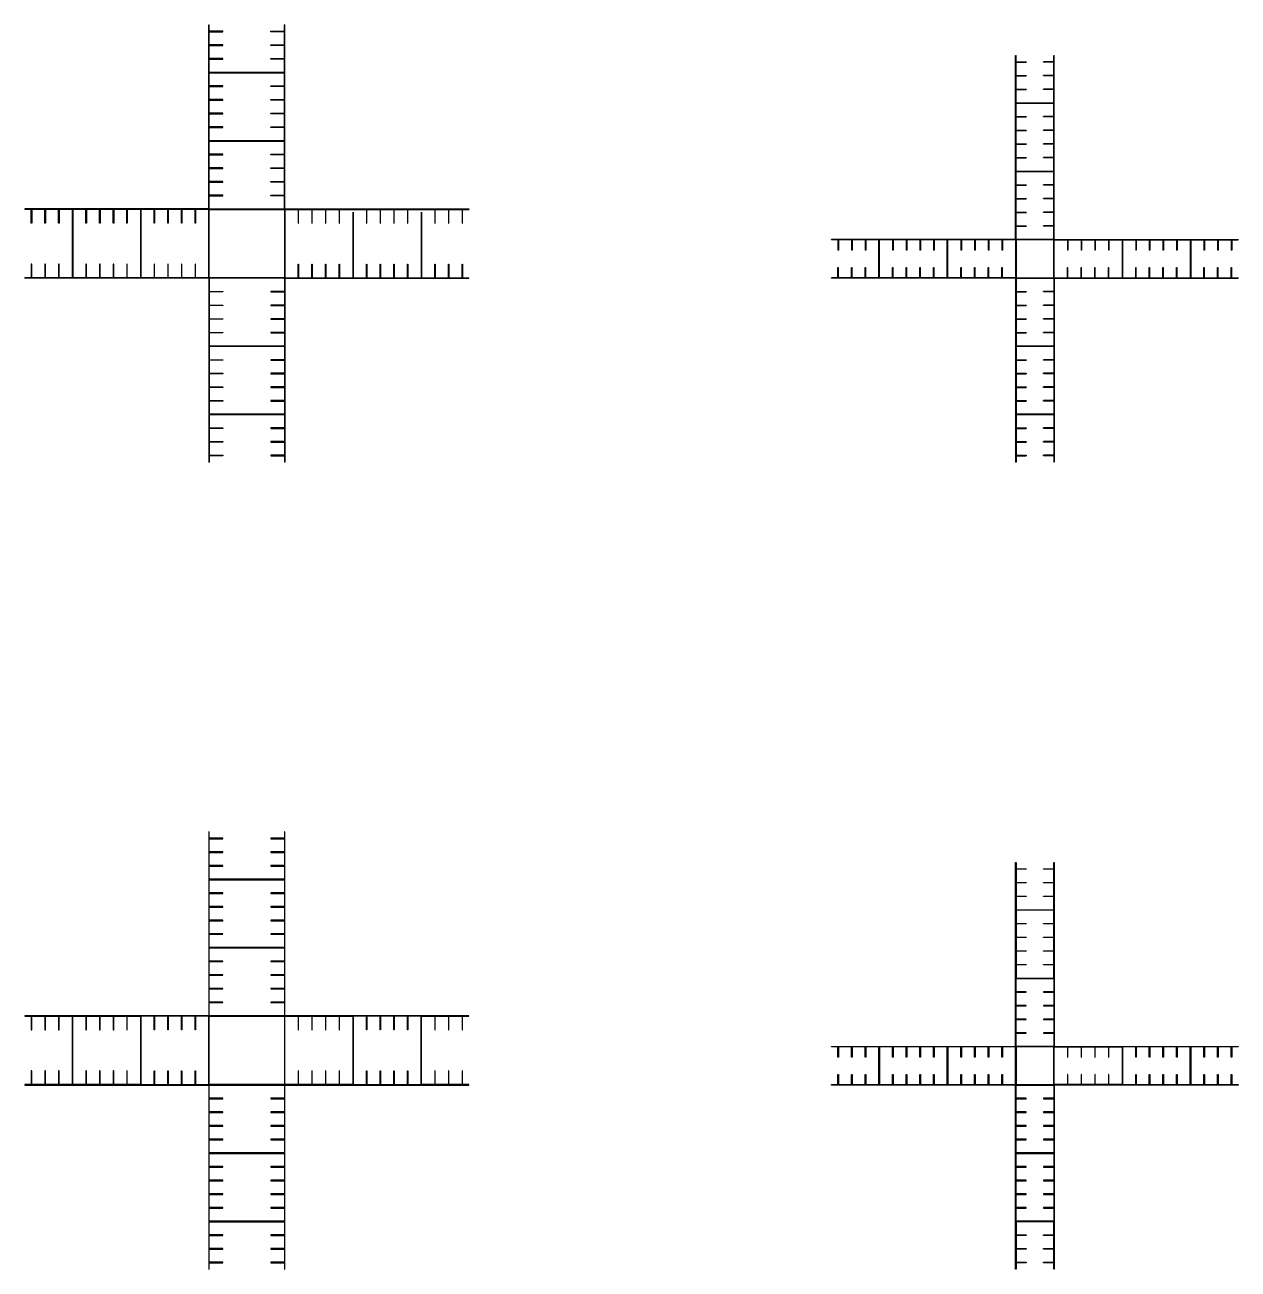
# Model space of a CAD drawing. Header units: millimetres. Extents: x 1558 to 27324, y 1800 to 8357.
# Drawn here: x 21157 to 23413, y 3030 to 5343 of the extents above; entities that cross this region are included whole.
import ezdxf

# ---------------------------------------------------------------- set-up
doc = ezdxf.new("R2010")
doc.units = ezdxf.units.MM

msp = doc.modelspace()

# ---------------------------------------------------------------- linework, layer by layer
for p, q in [((21499.2, 5000.8), (21499.2, 5342.9)), ((21499.2, 5342.9), (21500, 5342.9)), ((21500, 5331), (21500, 5342.9)), ((21639.7, 5331), (21639.7, 5342.9)), ((21640.5, 5342.9), (21639.7, 5342.9)), ((21640.5, 5000.8), (21640.5, 5342.9)), ((21500, 5305.6), (21500, 5330.2)), ((21639.7, 5305.6), (21639.7, 5330.2)), ((21500, 5280.2), (21500, 5304.8)), ((21639.7, 5280.2), (21639.7, 5304.8)), ((21500, 5254.8), (21500, 5279.4)), ((21639.7, 5254.8), (21639.7, 5279.4)), ((22999.2, 4943.9), (22999.2, 5286)), ((22999.2, 5286), (23000, 5286)), ((23000, 5274.1), (23000, 5286)), ((23000, 5274.1), (23019, 5274.1)), ((23000, 5248.7), (23000, 5273.3)), ((23000, 5273.3), (23019, 5273.3)), ((23019, 5274.1), (23019, 5273.3)), ((23070.1, 5274.1), (23051.1, 5274.1)), ((23051.1, 5273.3), (23051.1, 5274.1)), ((23070.1, 5273.3), (23051.1, 5273.3)), ((23070.1, 5274.1), (23070.1, 5286)), ((23070.1, 5286), (23070.9, 5286)), ((23070.1, 5248.7), (23070.1, 5273.3)), ((23070.9, 4943.9), (23070.9, 5286)), ((21500, 5254.8), (21639.7, 5254.8)), ((21500, 5229.4), (21500, 5254)), ((21500, 5254), (21639.7, 5254)), ((21639.7, 5229.4), (21639.7, 5254)), ((21500, 5204), (21500, 5228.6)), ((21639.7, 5204), (21639.7, 5228.6)), ((23000, 5248.7), (23019, 5248.7)), ((23000, 5223.3), (23000, 5247.9)), ((23000, 5247.9), (23019, 5247.9)), ((23019, 5248.7), (23019, 5247.9)), ((23070.1, 5248.7), (23051.1, 5248.7)), ((23051.1, 5247.9), (23051.1, 5248.7)), ((23070.1, 5247.9), (23051.1, 5247.9)), ((23070.1, 5223.3), (23070.1, 5247.9)), ((23000, 5223.3), (23019, 5223.3)), ((23000, 5197.9), (23000, 5222.5)), ((23000, 5222.5), (23019, 5222.5)), ((23019, 5223.3), (23019, 5222.5)), ((23070.1, 5223.3), (23051.1, 5223.3)), ((23051.1, 5222.5), (23051.1, 5223.3)), ((23070.1, 5222.5), (23051.1, 5222.5)), ((23070.1, 5197.9), (23070.1, 5222.5)), ((21500, 5178.6), (21500, 5203.2)), ((21639.7, 5178.6), (21639.7, 5203.2)), ((23000, 5197.9), (23070.1, 5197.9)), ((23000, 5172.5), (23000, 5197.1)), ((23000, 5197.1), (23070.1, 5197.1)), ((23070.1, 5172.5), (23070.1, 5197.1)), ((21500, 5153.2), (21500, 5177.8)), ((21639.7, 5153.2), (21639.7, 5177.8)), ((23000, 5172.5), (23019, 5172.5)), ((23000, 5147.1), (23000, 5171.7)), ((23000, 5171.7), (23019, 5171.7)), ((23019, 5172.5), (23019, 5171.7)), ((23070.1, 5172.5), (23051.1, 5172.5)), ((23051.1, 5171.7), (23051.1, 5172.5)), ((23070.1, 5171.7), (23051.1, 5171.7)), ((23070.1, 5147.1), (23070.1, 5171.7)), ((21500, 5127.8), (21500, 5152.4)), ((21639.7, 5127.8), (21639.7, 5152.4)), ((23000, 5147.1), (23019, 5147.1)), ((23000, 5121.7), (23000, 5146.3)), ((23000, 5146.3), (23019, 5146.3)), ((23019, 5147.1), (23019, 5146.3)), ((23070.1, 5147.1), (23051.1, 5147.1)), ((23051.1, 5146.3), (23051.1, 5147.1)), ((23070.1, 5146.3), (23051.1, 5146.3)), ((23070.1, 5121.7), (23070.1, 5146.3)), ((21500, 5127.8), (21639.7, 5127.8)), ((21500, 5102.4), (21500, 5127)), ((21500, 5127), (21639.7, 5127)), ((21639.7, 5102.4), (21639.7, 5127)), ((23000, 5121.7), (23019, 5121.7)), ((23000, 5096.3), (23000, 5120.9)), ((23000, 5120.9), (23019, 5120.9)), ((23019, 5121.7), (23019, 5120.9)), ((23070.1, 5121.7), (23051.1, 5121.7)), ((23051.1, 5120.9), (23051.1, 5121.7)), ((23070.1, 5120.9), (23051.1, 5120.9)), ((23070.1, 5096.3), (23070.1, 5120.9)), ((21500, 5077), (21500, 5101.6)), ((21639.7, 5077), (21639.7, 5101.6)), ((23000, 5096.3), (23019, 5096.3)), ((23000, 5070.9), (23000, 5095.5)), ((23000, 5095.5), (23019, 5095.5)), ((23019, 5096.3), (23019, 5095.5)), ((23070.1, 5096.3), (23051.1, 5096.3)), ((23051.1, 5095.5), (23051.1, 5096.3)), ((23070.1, 5095.5), (23051.1, 5095.5)), ((23070.1, 5070.9), (23070.1, 5095.5)), ((21500, 5051.6), (21500, 5076.2)), ((21639.7, 5051.6), (21639.7, 5076.2)), ((23000, 5070.9), (23070.1, 5070.9)), ((23000, 5045.5), (23000, 5070.1)), ((23000, 5070.1), (23070.1, 5070.1)), ((23070.1, 5045.5), (23070.1, 5070.1)), ((21500, 5026.2), (21500, 5050.8)), ((21639.7, 5026.2), (21639.7, 5050.8)), ((23000, 5045.5), (23019, 5045.5)), ((23000, 5020.1), (23000, 5044.7)), ((23000, 5044.7), (23019, 5044.7)), ((23019, 5045.5), (23019, 5044.7)), ((23070.1, 5045.5), (23051.1, 5045.5)), ((23051.1, 5044.7), (23051.1, 5045.5)), ((23070.1, 5044.7), (23051.1, 5044.7)), ((23070.1, 5020.1), (23070.1, 5044.7)), ((21500, 5000.8), (21500, 5025.4)), ((21639.7, 5000.8), (21639.7, 5025.4)), ((23000, 5020.1), (23019, 5020.1)), ((23000, 4994.7), (23000, 5019.3)), ((23000, 5019.3), (23019, 5019.3)), ((23019, 5020.1), (23019, 5019.3)), ((23070.1, 5020.1), (23051.1, 5020.1)), ((23051.1, 5019.3), (23051.1, 5020.1)), ((23070.1, 5019.3), (23051.1, 5019.3)), ((23070.1, 4994.7), (23070.1, 5019.3)), ((21499.2, 5000.8), (21157.1, 5000.8)), ((21157.1, 5000.8), (21157.1, 5000)), ((21169, 5000), (21157.1, 5000)), ((21194.4, 5000), (21169.8, 5000)), ((21219.8, 5000), (21195.2, 5000)), ((21245.2, 5000), (21220.6, 5000)), ((21245.2, 5000), (21245.2, 4873)), ((21246, 5000), (21246, 4873)), ((21270.6, 5000), (21246, 5000)), ((21296, 5000), (21271.4, 5000)), ((21321.4, 5000), (21296.8, 5000)), ((21346.8, 5000), (21322.2, 5000)), ((21372.2, 5000), (21347.6, 5000)), ((21372.2, 5000), (21372.2, 4873)), ((21373, 5000), (21373, 4873)), ((21397.6, 5000), (21373, 5000)), ((21423, 5000), (21398.4, 5000)), ((21448.4, 5000), (21423.8, 5000)), ((21473.8, 5000), (21449.2, 5000)), ((21499.2, 5000), (21474.6, 5000)), ((21640.5, 5000.8), (21982.6, 5000.8)), ((21640.5, 5000), (21665.1, 5000)), ((21665.9, 5000), (21690.5, 5000)), ((21691.3, 5000), (21715.9, 5000)), ((21716.7, 5000), (21741.3, 5000)), ((21742.1, 5000), (21766.7, 5000)), ((21767.5, 5000), (21792.1, 5000)), ((21792.9, 5000), (21817.5, 5000)), ((21818.3, 5000), (21842.9, 5000)), ((21843.7, 5000), (21868.3, 5000)), ((21869.1, 5000), (21893.7, 5000)), ((21894.5, 5000), (21919.1, 5000)), ((21919.9, 5000), (21944.5, 5000)), ((21945.3, 5000), (21969.9, 5000)), ((21970.7, 5000), (21982.6, 5000)), ((21982.6, 5000.8), (21982.6, 5000)), ((21766.7, 4994.9), (21766.7, 4873)), ((21767.5, 4994.9), (21767.5, 4873)), ((21893.7, 4994.9), (21893.7, 4873)), ((21894.5, 4994.9), (21894.5, 4873)), ((23000, 4994.7), (23019, 4994.7)), ((23000, 4969.3), (23000, 4993.9)), ((23000, 4993.9), (23019, 4993.9)), ((23019, 4994.7), (23019, 4993.9)), ((23070.1, 4994.7), (23051.1, 4994.7)), ((23051.1, 4993.9), (23051.1, 4994.7)), ((23070.1, 4993.9), (23051.1, 4993.9)), ((23070.1, 4969.3), (23070.1, 4993.9)), ((23000, 4969.3), (23019, 4969.3)), ((23000, 4943.9), (23000, 4968.5)), ((23000, 4968.5), (23019, 4968.5)), ((23019, 4969.3), (23019, 4968.5)), ((23070.1, 4969.3), (23051.1, 4969.3)), ((23051.1, 4968.5), (23051.1, 4969.3)), ((23070.1, 4968.5), (23051.1, 4968.5)), ((23070.1, 4943.9), (23070.1, 4968.5)), ((22999.2, 4943.9), (22657.1, 4943.9)), ((22657.1, 4943.1), (22657.1, 4943.9)), ((22669, 4943.1), (22657.1, 4943.1)), ((22669, 4943.1), (22669, 4924.1)), ((22694.4, 4943.1), (22669.8, 4943.1)), ((22669.8, 4943.1), (22669.8, 4924.1)), ((22694.4, 4943.1), (22694.4, 4924.1)), ((22719.8, 4943.1), (22695.2, 4943.1)), ((22695.2, 4943.1), (22695.2, 4924.1)), ((22719.8, 4943.1), (22719.8, 4924.1)), ((22745.2, 4943.1), (22720.6, 4943.1)), ((22720.6, 4943.1), (22720.6, 4924.1)), ((22745.2, 4873), (22745.2, 4943.1)), ((22746, 4873), (22746, 4943.1)), ((22770.6, 4943.1), (22746, 4943.1)), ((22770.6, 4943.1), (22770.6, 4924.1)), ((22796, 4943.1), (22771.4, 4943.1)), ((22771.4, 4943.1), (22771.4, 4924.1)), ((22796, 4943.1), (22796, 4924.1)), ((22821.4, 4943.1), (22796.8, 4943.1)), ((22796.8, 4943.1), (22796.8, 4924.1)), ((22821.4, 4943.1), (22821.4, 4924.1)), ((22846.8, 4943.1), (22822.2, 4943.1)), ((22822.2, 4943.1), (22822.2, 4924.1)), ((22846.8, 4943.1), (22846.8, 4924.1)), ((22872.2, 4943.1), (22847.6, 4943.1)), ((22847.6, 4943.1), (22847.6, 4924.1)), ((22872.2, 4873), (22872.2, 4943.1)), ((22873, 4873), (22873, 4943.1)), ((22897.6, 4943.1), (22873, 4943.1)), ((22897.6, 4943.1), (22897.6, 4924.1)), ((22923, 4943.1), (22898.4, 4943.1)), ((22898.4, 4943.1), (22898.4, 4924.1)), ((22923, 4943.1), (22923, 4924.1)), ((22948.4, 4943.1), (22923.8, 4943.1)), ((22923.8, 4943.1), (22923.8, 4924.1)), ((22948.4, 4943.1), (22948.4, 4924.1)), ((22973.8, 4943.1), (22949.2, 4943.1)), ((22949.2, 4943.1), (22949.2, 4924.1)), ((22973.8, 4943.1), (22973.8, 4924.1)), ((22999.2, 4943.1), (22974.6, 4943.1)), ((22974.6, 4943.1), (22974.6, 4924.1)), ((23070.9, 4943.9), (23413, 4943.9)), ((23070.9, 4943.1), (23095.5, 4943.1)), ((23095.5, 4943.1), (23095.5, 4924.1)), ((23096.3, 4943.1), (23120.9, 4943.1)), ((23096.3, 4943.1), (23096.3, 4924.1)), ((23120.9, 4943.1), (23120.9, 4924.1)), ((23121.7, 4943.1), (23146.3, 4943.1)), ((23121.7, 4943.1), (23121.7, 4924.1)), ((23146.3, 4943.1), (23146.3, 4924.1)), ((23147.1, 4943.1), (23171.7, 4943.1)), ((23147.1, 4943.1), (23147.1, 4924.1)), ((23171.7, 4943.1), (23171.7, 4924.1)), ((23172.5, 4943.1), (23197.1, 4943.1)), ((23172.5, 4943.1), (23172.5, 4924.1)), ((23197.1, 4943.1), (23197.1, 4873)), ((23197.9, 4943.1), (23222.5, 4943.1)), ((23197.9, 4943.1), (23197.9, 4873)), ((23222.5, 4943.1), (23222.5, 4924.1)), ((23223.3, 4943.1), (23247.9, 4943.1)), ((23223.3, 4943.1), (23223.3, 4924.1)), ((23247.9, 4943.1), (23247.9, 4924.1)), ((23248.7, 4943.1), (23273.3, 4943.1)), ((23248.7, 4943.1), (23248.7, 4924.1)), ((23273.3, 4943.1), (23273.3, 4924.1)), ((23274.1, 4943.1), (23298.7, 4943.1)), ((23274.1, 4943.1), (23274.1, 4924.1)), ((23298.7, 4943.1), (23298.7, 4924.1)), ((23299.5, 4943.1), (23324.1, 4943.1)), ((23299.5, 4943.1), (23299.5, 4924.1)), ((23324.1, 4943.1), (23324.1, 4873)), ((23324.9, 4943.1), (23349.5, 4943.1)), ((23324.9, 4943.1), (23324.9, 4873)), ((23349.5, 4943.1), (23349.5, 4924.1)), ((23350.3, 4943.1), (23374.9, 4943.1)), ((23350.3, 4943.1), (23350.3, 4924.1)), ((23374.9, 4943.1), (23374.9, 4924.1)), ((23375.7, 4943.1), (23400.3, 4943.1)), ((23375.7, 4943.1), (23375.7, 4924.1)), ((23400.3, 4943.1), (23400.3, 4924.1)), ((23401.1, 4943.1), (23413, 4943.1)), ((23401.1, 4943.1), (23401.1, 4924.1)), ((23413, 4943.9), (23413, 4943.1)), ((22669.8, 4924.1), (22669, 4924.1)), ((22695.2, 4924.1), (22694.4, 4924.1)), ((22720.6, 4924.1), (22719.8, 4924.1)), ((22771.4, 4924.1), (22770.6, 4924.1)), ((22796.8, 4924.1), (22796, 4924.1)), ((22822.2, 4924.1), (22821.4, 4924.1)), ((22847.6, 4924.1), (22846.8, 4924.1)), ((22898.4, 4924.1), (22897.6, 4924.1)), ((22923.8, 4924.1), (22923, 4924.1)), ((22949.2, 4924.1), (22948.4, 4924.1)), ((22974.6, 4924.1), (22973.8, 4924.1)), ((23096.3, 4924.1), (23095.5, 4924.1)), ((23121.7, 4924.1), (23120.9, 4924.1)), ((23147.1, 4924.1), (23146.3, 4924.1)), ((23172.5, 4924.1), (23171.7, 4924.1)), ((23223.3, 4924.1), (23222.5, 4924.1)), ((23248.7, 4924.1), (23247.9, 4924.1)), ((23274.1, 4924.1), (23273.3, 4924.1)), ((23299.5, 4924.1), (23298.7, 4924.1)), ((23350.3, 4924.1), (23349.5, 4924.1)), ((23375.7, 4924.1), (23374.9, 4924.1)), ((23401.1, 4924.1), (23400.3, 4924.1)), ((22669, 4873), (22669, 4892)), ((22669, 4892), (22669.8, 4892)), ((22669.8, 4873), (22669.8, 4892)), ((22694.4, 4873), (22694.4, 4892)), ((22694.4, 4892), (22695.2, 4892)), ((22695.2, 4873), (22695.2, 4892)), ((22719.8, 4873), (22719.8, 4892)), ((22719.8, 4892), (22720.6, 4892)), ((22720.6, 4873), (22720.6, 4892)), ((22770.6, 4873), (22770.6, 4892)), ((22770.6, 4892), (22771.4, 4892)), ((22771.4, 4873), (22771.4, 4892)), ((22796, 4873), (22796, 4892)), ((22796, 4892), (22796.8, 4892)), ((22796.8, 4873), (22796.8, 4892)), ((22821.4, 4873), (22821.4, 4892)), ((22821.4, 4892), (22822.2, 4892)), ((22822.2, 4873), (22822.2, 4892)), ((22846.8, 4873), (22846.8, 4892)), ((22846.8, 4892), (22847.6, 4892)), ((22847.6, 4873), (22847.6, 4892)), ((22897.6, 4873), (22897.6, 4892)), ((22897.6, 4892), (22898.4, 4892)), ((22898.4, 4873), (22898.4, 4892)), ((22923, 4873), (22923, 4892)), ((22923, 4892), (22923.8, 4892)), ((22923.8, 4873), (22923.8, 4892)), ((22948.4, 4873), (22948.4, 4892)), ((22948.4, 4892), (22949.2, 4892)), ((22949.2, 4873), (22949.2, 4892)), ((22973.8, 4873), (22973.8, 4892)), ((22973.8, 4892), (22974.6, 4892)), ((22974.6, 4873), (22974.6, 4892)), ((23095.5, 4873), (23095.5, 4892)), ((23095.5, 4892), (23096.3, 4892)), ((23096.3, 4873), (23096.3, 4892)), ((23120.9, 4873), (23120.9, 4892)), ((23120.9, 4892), (23121.7, 4892)), ((23121.7, 4873), (23121.7, 4892)), ((23146.3, 4873), (23146.3, 4892)), ((23146.3, 4892), (23147.1, 4892)), ((23147.1, 4873), (23147.1, 4892)), ((23171.7, 4873), (23171.7, 4892)), ((23171.7, 4892), (23172.5, 4892)), ((23172.5, 4873), (23172.5, 4892)), ((23222.5, 4873), (23222.5, 4892)), ((23222.5, 4892), (23223.3, 4892)), ((23223.3, 4873), (23223.3, 4892)), ((23247.9, 4873), (23247.9, 4892)), ((23247.9, 4892), (23248.7, 4892)), ((23248.7, 4873), (23248.7, 4892)), ((23273.3, 4873), (23273.3, 4892)), ((23273.3, 4892), (23274.1, 4892)), ((23274.1, 4873), (23274.1, 4892)), ((23298.7, 4873), (23298.7, 4892)), ((23298.7, 4892), (23299.5, 4892)), ((23299.5, 4873), (23299.5, 4892)), ((23349.5, 4873), (23349.5, 4892)), ((23349.5, 4892), (23350.3, 4892)), ((23350.3, 4873), (23350.3, 4892)), ((23374.9, 4873), (23374.9, 4892)), ((23374.9, 4892), (23375.7, 4892)), ((23375.7, 4873), (23375.7, 4892)), ((23400.3, 4873), (23400.3, 4892)), ((23400.3, 4892), (23401.1, 4892)), ((23401.1, 4873), (23401.1, 4892)), ((21169, 4873), (21157.1, 4873)), ((21157.1, 4872.2), (21157.1, 4873)), ((21499.2, 4872.2), (21157.1, 4872.2)), ((21194.4, 4873), (21169.8, 4873)), ((21219.8, 4873), (21195.2, 4873)), ((21245.2, 4873), (21220.6, 4873)), ((21270.6, 4873), (21246, 4873)), ((21296, 4873), (21271.4, 4873)), ((21321.4, 4873), (21296.8, 4873)), ((21346.8, 4873), (21322.2, 4873)), ((21372.2, 4873), (21347.6, 4873)), ((21397.6, 4873), (21373, 4873)), ((21423, 4873), (21398.4, 4873)), ((21448.4, 4873), (21423.8, 4873)), ((21473.8, 4873), (21449.2, 4873)), ((21499.2, 4873), (21474.6, 4873)), ((21499.2, 4872.2), (21499.2, 4530.1)), ((21500, 4872.2), (21500, 4847.6)), ((21639.7, 4872.2), (21639.7, 4847.6)), ((21640.5, 4873), (21665.1, 4873)), ((21640.5, 4872.2), (21640.5, 4530.1)), ((21640.5, 4872.2), (21982.6, 4872.2)), ((21665.9, 4873), (21690.5, 4873)), ((21691.3, 4873), (21715.9, 4873)), ((21716.7, 4873), (21741.3, 4873)), ((21742.1, 4873), (21766.7, 4873)), ((21767.5, 4873), (21792.1, 4873)), ((21792.9, 4873), (21817.5, 4873)), ((21818.3, 4873), (21842.9, 4873)), ((21843.7, 4873), (21868.3, 4873)), ((21869.1, 4873), (21893.7, 4873)), ((21894.5, 4873), (21919.1, 4873)), ((21919.9, 4873), (21944.5, 4873)), ((21945.3, 4873), (21969.9, 4873)), ((21970.7, 4873), (21982.6, 4873)), ((21982.6, 4872.2), (21982.6, 4873)), ((22669, 4873), (22657.1, 4873)), ((22657.1, 4872.2), (22657.1, 4873)), ((22999.2, 4872.2), (22657.1, 4872.2)), ((22694.4, 4873), (22669.8, 4873)), ((22719.8, 4873), (22695.2, 4873)), ((22745.2, 4873), (22720.6, 4873)), ((22770.6, 4873), (22746, 4873)), ((22796, 4873), (22771.4, 4873)), ((22821.4, 4873), (22796.8, 4873)), ((22846.8, 4873), (22822.2, 4873)), ((22872.2, 4873), (22847.6, 4873)), ((22897.6, 4873), (22873, 4873)), ((22923, 4873), (22898.4, 4873)), ((22948.4, 4873), (22923.8, 4873)), ((22973.8, 4873), (22949.2, 4873)), ((22999.2, 4873), (22974.6, 4873)), ((22999.2, 4872.2), (22999.2, 4530.1)), ((23000, 4872.2), (23000, 4847.6)), ((23070.1, 4872.2), (23070.1, 4847.6)), ((23070.9, 4873), (23095.5, 4873)), ((23070.9, 4872.2), (23413, 4872.2)), ((23070.9, 4872.2), (23070.9, 4530.1)), ((23096.3, 4873), (23120.9, 4873)), ((23121.7, 4873), (23146.3, 4873)), ((23147.1, 4873), (23171.7, 4873)), ((23172.5, 4873), (23197.1, 4873)), ((23197.9, 4873), (23222.5, 4873)), ((23223.3, 4873), (23247.9, 4873)), ((23248.7, 4873), (23273.3, 4873)), ((23274.1, 4873), (23298.7, 4873)), ((23299.5, 4873), (23324.1, 4873)), ((23324.9, 4873), (23349.5, 4873)), ((23350.3, 4873), (23374.9, 4873)), ((23375.7, 4873), (23400.3, 4873)), ((23401.1, 4873), (23413, 4873)), ((23413, 4873), (23413, 4872.2)), ((21500, 4846.8), (21500, 4822.2)), ((21639.7, 4846.8), (21639.7, 4822.2)), ((23000, 4847.6), (23019, 4847.6)), ((23000, 4846.8), (23000, 4822.2)), ((23000, 4846.8), (23019, 4846.8)), ((23019, 4847.6), (23019, 4846.8)), ((23070.1, 4847.6), (23051.1, 4847.6)), ((23051.1, 4846.8), (23051.1, 4847.6)), ((23070.1, 4846.8), (23051.1, 4846.8)), ((23070.1, 4846.8), (23070.1, 4822.2)), ((21500, 4821.4), (21500, 4796.8)), ((21639.7, 4821.4), (21639.7, 4796.8)), ((23000, 4822.2), (23019, 4822.2)), ((23000, 4821.4), (23000, 4796.8)), ((23000, 4821.4), (23019, 4821.4)), ((23019, 4822.2), (23019, 4821.4)), ((23070.1, 4822.2), (23051.1, 4822.2)), ((23051.1, 4821.4), (23051.1, 4822.2)), ((23070.1, 4821.4), (23051.1, 4821.4)), ((23070.1, 4821.4), (23070.1, 4796.8)), ((21500, 4796), (21500, 4771.4)), ((21639.7, 4796), (21639.7, 4771.4)), ((23000, 4796.8), (23019, 4796.8)), ((23000, 4796), (23000, 4771.4)), ((23000, 4796), (23019, 4796)), ((23019, 4796.8), (23019, 4796)), ((23070.1, 4796.8), (23051.1, 4796.8)), ((23051.1, 4796), (23051.1, 4796.8)), ((23070.1, 4796), (23051.1, 4796)), ((23070.1, 4796), (23070.1, 4771.4)), ((21500, 4770.6), (21500, 4746)), ((21639.7, 4770.6), (21639.7, 4746)), ((23000, 4771.4), (23019, 4771.4)), ((23000, 4770.6), (23000, 4746)), ((23000, 4770.6), (23019, 4770.6)), ((23019, 4771.4), (23019, 4770.6)), ((23070.1, 4771.4), (23051.1, 4771.4)), ((23051.1, 4770.6), (23051.1, 4771.4)), ((23070.1, 4770.6), (23051.1, 4770.6)), ((23070.1, 4770.6), (23070.1, 4746)), ((21639.7, 4746), (21500, 4746)), ((21500, 4745.2), (21500, 4720.6)), ((21639.7, 4745.2), (21500, 4745.2)), ((21639.7, 4745.2), (21639.7, 4720.6)), ((23070.1, 4746), (23000, 4746)), ((23070.1, 4745.2), (23000, 4745.2)), ((23000, 4745.2), (23000, 4720.6)), ((23070.1, 4745.2), (23070.1, 4720.6)), ((21500, 4719.8), (21500, 4695.2)), ((21639.7, 4719.8), (21639.7, 4695.2)), ((23000, 4720.6), (23019, 4720.6)), ((23000, 4719.8), (23000, 4695.2)), ((23000, 4719.8), (23019, 4719.8)), ((23019, 4720.6), (23019, 4719.8)), ((23070.1, 4720.6), (23051.1, 4720.6)), ((23051.1, 4719.8), (23051.1, 4720.6)), ((23070.1, 4719.8), (23051.1, 4719.8)), ((23070.1, 4719.8), (23070.1, 4695.2)), ((23000, 4695.2), (23019, 4695.2)), ((23019, 4695.2), (23019, 4694.4)), ((23070.1, 4695.2), (23051.1, 4695.2)), ((23051.1, 4694.4), (23051.1, 4695.2)), ((21500, 4694.4), (21500, 4669.8)), ((21639.7, 4694.4), (21639.7, 4669.8)), ((23000, 4694.4), (23000, 4669.8)), ((23000, 4694.4), (23019, 4694.4)), ((23070.1, 4694.4), (23051.1, 4694.4)), ((23070.1, 4694.4), (23070.1, 4669.8)), ((21500, 4669), (21500, 4644.4)), ((21639.7, 4669), (21639.7, 4644.4)), ((23000, 4669.8), (23019, 4669.8)), ((23000, 4669), (23000, 4644.4)), ((23000, 4669), (23019, 4669)), ((23019, 4669.8), (23019, 4669)), ((23070.1, 4669.8), (23051.1, 4669.8)), ((23051.1, 4669), (23051.1, 4669.8)), ((23070.1, 4669), (23051.1, 4669)), ((23070.1, 4669), (23070.1, 4644.4)), ((21500, 4643.6), (21500, 4619)), ((21639.7, 4643.6), (21639.7, 4619)), ((23000, 4644.4), (23019, 4644.4)), ((23000, 4643.6), (23000, 4619)), ((23000, 4643.6), (23019, 4643.6)), ((23019, 4644.4), (23019, 4643.6)), ((23070.1, 4644.4), (23051.1, 4644.4)), ((23051.1, 4643.6), (23051.1, 4644.4)), ((23070.1, 4643.6), (23051.1, 4643.6)), ((23070.1, 4643.6), (23070.1, 4619)), ((21639.7, 4619), (21500, 4619)), ((21500, 4618.2), (21500, 4593.6)), ((21639.7, 4618.2), (21500, 4618.2)), ((21639.7, 4618.2), (21639.7, 4593.6)), ((23070.1, 4619), (23000, 4619)), ((23070.1, 4618.2), (23000, 4618.2)), ((23000, 4618.2), (23000, 4593.6)), ((23070.1, 4618.2), (23070.1, 4593.6)), ((21500, 4592.8), (21500, 4568.2)), ((21639.7, 4592.8), (21639.7, 4568.2)), ((23000, 4593.6), (23019, 4593.6)), ((23000, 4592.8), (23000, 4568.2)), ((23000, 4592.8), (23019, 4592.8)), ((23019, 4593.6), (23019, 4592.8)), ((23070.1, 4593.6), (23051.1, 4593.6)), ((23051.1, 4592.8), (23051.1, 4593.6)), ((23070.1, 4592.8), (23051.1, 4592.8)), ((23070.1, 4592.8), (23070.1, 4568.2)), ((21500, 4567.4), (21500, 4542.8)), ((21639.7, 4567.4), (21639.7, 4542.8)), ((23000, 4568.2), (23019, 4568.2)), ((23000, 4567.4), (23000, 4542.8)), ((23000, 4567.4), (23019, 4567.4)), ((23019, 4568.2), (23019, 4567.4)), ((23070.1, 4568.2), (23051.1, 4568.2)), ((23051.1, 4567.4), (23051.1, 4568.2)), ((23070.1, 4567.4), (23051.1, 4567.4)), ((23070.1, 4567.4), (23070.1, 4542.8)), ((21500, 4542), (21500, 4530.1)), ((21639.7, 4542), (21639.7, 4530.1)), ((23000, 4542.8), (23019, 4542.8)), ((23000, 4542), (23000, 4530.1)), ((23000, 4542), (23019, 4542)), ((23019, 4542.8), (23019, 4542)), ((23070.1, 4542.8), (23051.1, 4542.8)), ((23051.1, 4542), (23051.1, 4542.8)), ((23070.1, 4542), (23051.1, 4542)), ((23070.1, 4542), (23070.1, 4530.1)), ((21499.2, 4530.1), (21500, 4530.1)), ((21640.5, 4530.1), (21639.7, 4530.1)), ((23000, 4530.1), (22999.2, 4530.1)), ((23070.9, 4530.1), (23070.1, 4530.1))]:
    msp.add_line(p, q)
for points in [[(21500, 5330.2), (21525.4, 5330.2), (21525.4, 5331), (21500, 5331)], [(21639.7, 5330.2), (21614.3, 5330.2), (21614.3, 5331), (21639.7, 5331)], [(21500, 5304.8), (21525.4, 5304.8), (21525.4, 5305.6), (21500, 5305.6)], [(21639.7, 5304.8), (21614.3, 5304.8), (21614.3, 5305.6), (21639.7, 5305.6)], [(21500, 5279.4), (21525.4, 5279.4), (21525.4, 5280.2), (21500, 5280.2)], [(21639.7, 5279.4), (21614.3, 5279.4), (21614.3, 5280.2), (21639.7, 5280.2)], [(21500, 5228.6), (21525.4, 5228.6), (21525.4, 5229.4), (21500, 5229.4)], [(21639.7, 5228.6), (21614.3, 5228.6), (21614.3, 5229.4), (21639.7, 5229.4)], [(21500, 5203.2), (21525.4, 5203.2), (21525.4, 5204), (21500, 5204)], [(21639.7, 5203.2), (21614.3, 5203.2), (21614.3, 5204), (21639.7, 5204)], [(21500, 5177.8), (21525.4, 5177.8), (21525.4, 5178.6), (21500, 5178.6)], [(21639.7, 5177.8), (21614.3, 5177.8), (21614.3, 5178.6), (21639.7, 5178.6)], [(21500, 5152.4), (21525.4, 5152.4), (21525.4, 5153.2), (21500, 5153.2)], [(21639.7, 5152.4), (21614.3, 5152.4), (21614.3, 5153.2), (21639.7, 5153.2)], [(21500, 5101.6), (21525.4, 5101.6), (21525.4, 5102.4), (21500, 5102.4)], [(21639.7, 5101.6), (21614.3, 5101.6), (21614.3, 5102.4), (21639.7, 5102.4)], [(21500, 5076.2), (21525.4, 5076.2), (21525.4, 5077), (21500, 5077)], [(21639.7, 5076.2), (21614.3, 5076.2), (21614.3, 5077), (21639.7, 5077)], [(21500, 5050.8), (21525.4, 5050.8), (21525.4, 5051.6), (21500, 5051.6)], [(21639.7, 5050.8), (21614.3, 5050.8), (21614.3, 5051.6), (21639.7, 5051.6)], [(21500, 5025.4), (21525.4, 5025.4), (21525.4, 5026.2), (21500, 5026.2)], [(21639.7, 5025.4), (21614.3, 5025.4), (21614.3, 5026.2), (21639.7, 5026.2)], [(21169.8, 5000), (21169.8, 4974.6), (21169, 4974.6), (21169, 5000)], [(21195.2, 5000), (21195.2, 4974.6), (21194.4, 4974.6), (21194.4, 5000)], [(21220.6, 5000), (21220.6, 4974.6), (21219.8, 4974.6), (21219.8, 5000)], [(21271.4, 5000), (21271.4, 4974.6), (21270.6, 4974.6), (21270.6, 5000)], [(21296.8, 5000), (21296.8, 4974.6), (21296, 4974.6), (21296, 5000)], [(21322.2, 5000), (21322.2, 4974.6), (21321.4, 4974.6), (21321.4, 5000)], [(21347.6, 5000), (21347.6, 4974.6), (21346.8, 4974.6), (21346.8, 5000)], [(21398.4, 5000), (21398.4, 4974.6), (21397.6, 4974.6), (21397.6, 5000)], [(21423.8, 5000), (21423.8, 4974.6), (21423, 4974.6), (21423, 5000)], [(21449.2, 5000), (21449.2, 4974.6), (21448.4, 4974.6), (21448.4, 5000)], [(21474.6, 5000), (21474.6, 4974.6), (21473.8, 4974.6), (21473.8, 5000)], [(21499.2, 4873), (21499.2, 5000)], [(21500, 5000.8), (21639.7, 5000.8)], [(21639.7, 4873), (21500, 4873), (21500, 5000), (21639.7, 5000), (21639.7, 4873)], [(21640.5, 5000), (21640.5, 4873)], [(21665.1, 5000), (21665.1, 4974.6), (21665.9, 4974.6), (21665.9, 5000)], [(21690.5, 5000), (21690.5, 4974.6), (21691.3, 4974.6), (21691.3, 5000)], [(21715.9, 5000), (21715.9, 4974.6), (21716.7, 4974.6), (21716.7, 5000)], [(21741.3, 5000), (21741.3, 4974.6), (21742.1, 4974.6), (21742.1, 5000)], [(21792.1, 5000), (21792.1, 4974.6), (21792.9, 4974.6), (21792.9, 5000)], [(21817.5, 5000), (21817.5, 4974.6), (21818.3, 4974.6), (21818.3, 5000)], [(21842.9, 5000), (21842.9, 4974.6), (21843.7, 4974.6), (21843.7, 5000)], [(21868.3, 5000), (21868.3, 4974.6), (21869.1, 4974.6), (21869.1, 5000)], [(21919.1, 5000), (21919.1, 4974.6), (21919.9, 4974.6), (21919.9, 5000)], [(21944.5, 5000), (21944.5, 4974.6), (21945.3, 4974.6), (21945.3, 5000)], [(21969.9, 5000), (21969.9, 4974.6), (21970.7, 4974.6), (21970.7, 5000)], [(22999.2, 4943.1), (22999.2, 4873)], [(23070.1, 4943.9), (23000, 4943.9)], [(23000, 4873), (23070.1, 4873), (23070.1, 4943.1), (23000, 4943.1), (23000, 4873)], [(23070.9, 4873), (23070.9, 4943.1)], [(21169.8, 4873), (21169.8, 4898.4), (21169, 4898.4), (21169, 4873)], [(21195.2, 4873), (21195.2, 4898.4), (21194.4, 4898.4), (21194.4, 4873)], [(21220.6, 4873), (21220.6, 4898.4), (21219.8, 4898.4), (21219.8, 4873)], [(21271.4, 4873), (21271.4, 4898.4), (21270.6, 4898.4), (21270.6, 4873)], [(21296.8, 4873), (21296.8, 4898.4), (21296, 4898.4), (21296, 4873)], [(21322.2, 4873), (21322.2, 4898.4), (21321.4, 4898.4), (21321.4, 4873)], [(21347.6, 4873), (21347.6, 4898.4), (21346.8, 4898.4), (21346.8, 4873)], [(21398.4, 4873), (21398.4, 4898.4), (21397.6, 4898.4), (21397.6, 4873)], [(21423.8, 4873), (21423.8, 4898.4), (21423, 4898.4), (21423, 4873)], [(21449.2, 4873), (21449.2, 4898.4), (21448.4, 4898.4), (21448.4, 4873)], [(21474.6, 4873), (21474.6, 4898.4), (21473.8, 4898.4), (21473.8, 4873)], [(21665.1, 4873), (21665.1, 4898.4), (21665.9, 4898.4), (21665.9, 4873)], [(21690.5, 4873), (21690.5, 4898.4), (21691.3, 4898.4), (21691.3, 4873)], [(21715.9, 4873), (21715.9, 4898.4), (21716.7, 4898.4), (21716.7, 4873)], [(21741.3, 4873), (21741.3, 4898.4), (21742.1, 4898.4), (21742.1, 4873)], [(21792.1, 4873), (21792.1, 4898.4), (21792.9, 4898.4), (21792.9, 4873)], [(21817.5, 4873), (21817.5, 4898.4), (21818.3, 4898.4), (21818.3, 4873)], [(21842.9, 4873), (21842.9, 4898.4), (21843.7, 4898.4), (21843.7, 4873)], [(21868.3, 4873), (21868.3, 4898.4), (21869.1, 4898.4), (21869.1, 4873)], [(21919.1, 4873), (21919.1, 4898.4), (21919.9, 4898.4), (21919.9, 4873)], [(21944.5, 4873), (21944.5, 4898.4), (21945.3, 4898.4), (21945.3, 4873)], [(21969.9, 4873), (21969.9, 4898.4), (21970.7, 4898.4), (21970.7, 4873)], [(21639.7, 4872.2), (21500, 4872.2)], [(23000, 4872.2), (23070.1, 4872.2)], [(21500, 4847.6), (21525.4, 4847.6), (21525.4, 4846.8), (21500, 4846.8)], [(21639.7, 4847.6), (21614.3, 4847.6), (21614.3, 4846.8), (21639.7, 4846.8)], [(21500, 4822.2), (21525.4, 4822.2), (21525.4, 4821.4), (21500, 4821.4)], [(21639.7, 4822.2), (21614.3, 4822.2), (21614.3, 4821.4), (21639.7, 4821.4)], [(21500, 4796.8), (21525.4, 4796.8), (21525.4, 4796), (21500, 4796)], [(21639.7, 4796.8), (21614.3, 4796.8), (21614.3, 4796), (21639.7, 4796)], [(21500, 4771.4), (21525.4, 4771.4), (21525.4, 4770.6), (21500, 4770.6)], [(21639.7, 4771.4), (21614.3, 4771.4), (21614.3, 4770.6), (21639.7, 4770.6)], [(21500, 4720.6), (21525.4, 4720.6), (21525.4, 4719.8), (21500, 4719.8)], [(21639.7, 4720.6), (21614.3, 4720.6), (21614.3, 4719.8), (21639.7, 4719.8)], [(21500, 4695.2), (21525.4, 4695.2), (21525.4, 4694.4), (21500, 4694.4)], [(21639.7, 4695.2), (21614.3, 4695.2), (21614.3, 4694.4), (21639.7, 4694.4)], [(21500, 4669.8), (21525.4, 4669.8), (21525.4, 4669), (21500, 4669)], [(21639.7, 4669.8), (21614.3, 4669.8), (21614.3, 4669), (21639.7, 4669)], [(21500, 4644.4), (21525.4, 4644.4), (21525.4, 4643.6), (21500, 4643.6)], [(21639.7, 4644.4), (21614.3, 4644.4), (21614.3, 4643.6), (21639.7, 4643.6)], [(21500, 4593.6), (21525.4, 4593.6), (21525.4, 4592.8), (21500, 4592.8)], [(21639.7, 4593.6), (21614.3, 4593.6), (21614.3, 4592.8), (21639.7, 4592.8)], [(21500, 4568.2), (21525.4, 4568.2), (21525.4, 4567.4), (21500, 4567.4)], [(21639.7, 4568.2), (21614.3, 4568.2), (21614.3, 4567.4), (21639.7, 4567.4)], [(21500, 4542.8), (21525.4, 4542.8), (21525.4, 4542), (21500, 4542)], [(21639.7, 4542.8), (21614.3, 4542.8), (21614.3, 4542), (21639.7, 4542)], [(21894.5, 3500), (21919.1, 3500), (21919.1, 3474.6), (21919.9, 3474.6), (21919.9, 3500), (21944.5, 3500), (21944.5, 3474.6), (21945.3, 3474.6), (21945.3, 3500), (21969.9, 3500), (21969.9, 3474.6), (21970.7, 3474.6), (21970.7, 3500), (21982.6, 3500), (21982.6, 3500.8), (21640.5, 3500.8), (21640.5, 3842.9), (21639.7, 3842.9), (21639.7, 3831), (21614.3, 3831), (21614.3, 3830.2), (21639.7, 3830.2), (21639.7, 3805.6), (21614.3, 3805.6), (21614.3, 3804.8), (21639.7, 3804.8), (21639.7, 3780.2), (21614.3, 3780.2), (21614.3, 3779.4), (21639.7, 3779.4), (21639.7, 3754.8), (21500, 3754.8), (21500, 3779.4), (21525.4, 3779.4), (21525.4, 3780.2), (21500, 3780.2), (21500, 3804.8), (21525.4, 3804.8), (21525.4, 3805.6), (21500, 3805.6), (21500, 3830.2), (21525.4, 3830.2), (21525.4, 3831), (21500, 3831), (21500, 3842.9), (21499.2, 3842.9), (21499.2, 3500.8), (21157.1, 3500.8), (21157.1, 3500), (21169, 3500), (21169, 3474.6), (21169.8, 3474.6), (21169.8, 3500), (21194.4, 3500), (21194.4, 3474.6), (21195.2, 3474.6), (21195.2, 3500), (21219.8, 3500), (21219.8, 3474.6), (21220.6, 3474.6), (21220.6, 3500), (21245.2, 3500), (21245.2, 3373), (21220.6, 3373), (21220.6, 3398.4), (21219.8, 3398.4), (21219.8, 3373), (21195.2, 3373), (21195.2, 3398.4), (21194.4, 3398.4), (21194.4, 3373), (21169.8, 3373), (21169.8, 3398.4), (21169, 3398.4), (21169, 3373), (21157.1, 3373), (21157.1, 3372.2), (21499.2, 3372.2), (21499.2, 3030.1), (21500, 3030.1), (21500, 3042), (21525.4, 3042), (21525.4, 3042.8), (21500, 3042.8), (21500, 3067.4), (21525.4, 3067.4), (21525.4, 3068.2), (21500, 3068.2), (21500, 3092.8), (21525.4, 3092.8), (21525.4, 3093.6), (21500, 3093.6), (21500, 3118.2), (21639.7, 3118.2), (21639.7, 3093.6), (21614.3, 3093.6), (21614.3, 3092.8), (21639.7, 3092.8), (21639.7, 3068.2), (21614.3, 3068.2), (21614.3, 3067.4), (21639.7, 3067.4), (21639.7, 3042.8), (21614.3, 3042.8), (21614.3, 3042), (21639.7, 3042), (21639.7, 3030.1), (21640.5, 3030.1), (21640.5, 3372.2), (21982.6, 3372.2), (21982.6, 3373), (21970.7, 3373), (21970.7, 3398.4), (21969.9, 3398.4), (21969.9, 3373), (21945.3, 3373), (21945.3, 3398.4), (21944.5, 3398.4), (21944.5, 3373), (21919.9, 3373), (21919.9, 3398.4), (21919.1, 3398.4), (21919.1, 3373), (21894.5, 3373), (21894.5, 3500)], [(21639.7, 3373), (21500, 3373), (21500, 3500), (21639.7, 3500), (21639.7, 3373)], [(21766.7, 3500), (21766.7, 3373), (21742.1, 3373), (21742.1, 3398.4), (21741.3, 3398.4), (21741.3, 3373), (21716.7, 3373), (21716.7, 3398.4), (21715.9, 3398.4), (21715.9, 3373), (21691.3, 3373), (21691.3, 3398.4), (21690.5, 3398.4), (21690.5, 3373), (21665.9, 3373), (21665.9, 3398.4), (21665.1, 3398.4), (21665.1, 3373), (21640.5, 3373), (21640.5, 3500), (21665.1, 3500), (21665.1, 3474.6), (21665.9, 3474.6), (21665.9, 3500), (21690.5, 3500), (21690.5, 3474.6), (21691.3, 3474.6), (21691.3, 3500), (21715.9, 3500), (21715.9, 3474.6), (21716.7, 3474.6), (21716.7, 3500), (21741.3, 3500), (21741.3, 3474.6), (21742.1, 3474.6), (21742.1, 3500), (21766.7, 3500)], [(23000, 3373), (23070.1, 3373), (23070.1, 3443.1), (23000, 3443.1), (23000, 3373)]]:
    msp.add_lwpolyline(points)
for points in [[(23070.1, 3773.3), (23051.1, 3773.3), (23051.1, 3774.1), (23070.1, 3774.1), (23070.1, 3786), (23070.9, 3786), (23070.9, 3443.9), (23413, 3443.9), (23413, 3443.1), (23401.1, 3443.1), (23401.1, 3424.1), (23400.3, 3424.1), (23400.3, 3443.1), (23375.7, 3443.1), (23375.7, 3424.1), (23374.9, 3424.1), (23374.9, 3443.1), (23350.3, 3443.1), (23350.3, 3424.1), (23349.5, 3424.1), (23349.5, 3443.1), (23324.9, 3443.1), (23324.9, 3373), (23349.5, 3373), (23349.5, 3392), (23350.3, 3392), (23350.3, 3373), (23374.9, 3373), (23374.9, 3392), (23375.7, 3392), (23375.7, 3373), (23400.3, 3373), (23400.3, 3392), (23401.1, 3392), (23401.1, 3373), (23413, 3373), (23413, 3372.2), (23070.9, 3372.2), (23070.9, 3030.1), (23070.1, 3030.1), (23070.1, 3042), (23051.1, 3042), (23051.1, 3042.8), (23070.1, 3042.8), (23070.1, 3067.4), (23051.1, 3067.4), (23051.1, 3068.2), (23070.1, 3068.2), (23070.1, 3092.8), (23051.1, 3092.8), (23051.1, 3093.6), (23070.1, 3093.6), (23070.1, 3118.2), (23000, 3118.2), (23000, 3093.6), (23019, 3093.6), (23019, 3092.8), (23000, 3092.8), (23000, 3068.2), (23019, 3068.2), (23019, 3067.4), (23000, 3067.4), (23000, 3042.8), (23019, 3042.8), (23019, 3042), (23000, 3042), (23000, 3030.1), (22999.2, 3030.1), (22999.2, 3372.2), (22657.1, 3372.2), (22657.1, 3373), (22669, 3373), (22669, 3392), (22669.8, 3392), (22669.8, 3373), (22694.4, 3373), (22694.4, 3392), (22695.2, 3392), (22695.2, 3373), (22719.8, 3373), (22719.8, 3392), (22720.6, 3392), (22720.6, 3373), (22745.2, 3373), (22745.2, 3443.1), (22720.6, 3443.1), (22720.6, 3424.1), (22719.8, 3424.1), (22719.8, 3443.1), (22695.2, 3443.1), (22695.2, 3424.1), (22694.4, 3424.1), (22694.4, 3443.1), (22669.8, 3443.1), (22669.8, 3424.1), (22669, 3424.1), (22669, 3443.1), (22657.1, 3443.1), (22657.1, 3443.9), (22999.2, 3443.9), (22999.2, 3786), (23000, 3786), (23000, 3774.1), (23019, 3774.1), (23019, 3773.3), (23000, 3773.3), (23000, 3748.7), (23019, 3748.7), (23019, 3747.9), (23000, 3747.9), (23000, 3723.3), (23019, 3723.3), (23019, 3722.5), (23000, 3722.5), (23000, 3697.9), (23070.1, 3697.9), (23070.1, 3722.5), (23051.1, 3722.5), (23051.1, 3723.3), (23070.1, 3723.3), (23070.1, 3747.9), (23051.1, 3747.9), (23051.1, 3748.7), (23070.1, 3748.7)], [(21500, 3677.8), (21525.4, 3677.8), (21525.4, 3678.6), (21500, 3678.6), (21500, 3703.2), (21525.4, 3703.2), (21525.4, 3704), (21500, 3704), (21500, 3728.6), (21525.4, 3728.6), (21525.4, 3729.4), (21500, 3729.4), (21500, 3754), (21639.7, 3754), (21639.7, 3729.4), (21614.3, 3729.4), (21614.3, 3728.6), (21639.7, 3728.6), (21639.7, 3704), (21614.3, 3704), (21614.3, 3703.2), (21639.7, 3703.2), (21639.7, 3678.6), (21614.3, 3678.6), (21614.3, 3677.8), (21639.7, 3677.8), (21639.7, 3653.2), (21614.3, 3653.2), (21614.3, 3652.4), (21639.7, 3652.4), (21639.7, 3627.8), (21500, 3627.8), (21500, 3652.4), (21525.4, 3652.4), (21525.4, 3653.2), (21500, 3653.2)], [(23000, 3671.7), (23000, 3647.1), (23019, 3647.1), (23019, 3646.3), (23000, 3646.3), (23000, 3621.7), (23019, 3621.7), (23019, 3620.9), (23000, 3620.9), (23000, 3596.3), (23019, 3596.3), (23019, 3595.5), (23000, 3595.5), (23000, 3570.9), (23070.1, 3570.9), (23070.1, 3595.5), (23051.1, 3595.5), (23051.1, 3596.3), (23070.1, 3596.3), (23070.1, 3620.9), (23051.1, 3620.9), (23051.1, 3621.7), (23070.1, 3621.7), (23070.1, 3646.3), (23051.1, 3646.3), (23051.1, 3647.1), (23070.1, 3647.1), (23070.1, 3671.7), (23051.1, 3671.7), (23051.1, 3672.5), (23070.1, 3672.5), (23070.1, 3697.1), (23000, 3697.1), (23000, 3672.5), (23019, 3672.5), (23019, 3671.7)], [(21639.7, 3551.6), (21614.3, 3551.6), (21614.3, 3550.8), (21639.7, 3550.8), (21639.7, 3526.2), (21614.3, 3526.2), (21614.3, 3525.4), (21639.7, 3525.4), (21639.7, 3500.8), (21500, 3500.8), (21500, 3525.4), (21525.4, 3525.4), (21525.4, 3526.2), (21500, 3526.2), (21500, 3550.8), (21525.4, 3550.8), (21525.4, 3551.6), (21500, 3551.6), (21500, 3576.2), (21525.4, 3576.2), (21525.4, 3577), (21500, 3577), (21500, 3601.6), (21525.4, 3601.6), (21525.4, 3602.4), (21500, 3602.4), (21500, 3627), (21639.7, 3627), (21639.7, 3602.4), (21614.3, 3602.4), (21614.3, 3601.6), (21639.7, 3601.6), (21639.7, 3577), (21614.3, 3577), (21614.3, 3576.2), (21639.7, 3576.2)], [(23070.1, 3520.1), (23051.1, 3520.1), (23051.1, 3519.3), (23070.1, 3519.3), (23070.1, 3494.7), (23051.1, 3494.7), (23051.1, 3493.9), (23070.1, 3493.9), (23070.1, 3469.3), (23051.1, 3469.3), (23051.1, 3468.5), (23070.1, 3468.5), (23070.1, 3443.9), (23000, 3443.9), (23000, 3468.5), (23019, 3468.5), (23019, 3469.3), (23000, 3469.3), (23000, 3493.9), (23019, 3493.9), (23019, 3494.7), (23000, 3494.7), (23000, 3519.3), (23019, 3519.3), (23019, 3520.1), (23000, 3520.1), (23000, 3544.7), (23019, 3544.7), (23019, 3545.5), (23000, 3545.5), (23000, 3570.1), (23070.1, 3570.1), (23070.1, 3545.5), (23051.1, 3545.5), (23051.1, 3544.7), (23070.1, 3544.7)], [(21270.6, 3373), (21246, 3373), (21246, 3500), (21270.6, 3500), (21270.6, 3474.6), (21271.4, 3474.6), (21271.4, 3500), (21296, 3500), (21296, 3474.6), (21296.8, 3474.6), (21296.8, 3500), (21321.4, 3500), (21321.4, 3474.6), (21322.2, 3474.6), (21322.2, 3500), (21346.8, 3500), (21346.8, 3474.6), (21347.6, 3474.6), (21347.6, 3500), (21372.2, 3500), (21372.2, 3373), (21347.6, 3373), (21347.6, 3398.4), (21346.8, 3398.4), (21346.8, 3373), (21322.2, 3373), (21322.2, 3398.4), (21321.4, 3398.4), (21321.4, 3373), (21296.8, 3373), (21296.8, 3398.4), (21296, 3398.4), (21296, 3373), (21271.4, 3373), (21271.4, 3398.4), (21270.6, 3398.4)], [(21449.2, 3500), (21449.2, 3474.6), (21448.4, 3474.6), (21448.4, 3500), (21423.8, 3500), (21423.8, 3474.6), (21423, 3474.6), (21423, 3500), (21398.4, 3500), (21398.4, 3474.6), (21397.6, 3474.6), (21397.6, 3500), (21373, 3500), (21373, 3373), (21397.6, 3373), (21397.6, 3398.4), (21398.4, 3398.4), (21398.4, 3373), (21423, 3373), (21423, 3398.4), (21423.8, 3398.4), (21423.8, 3373), (21448.4, 3373), (21448.4, 3398.4), (21449.2, 3398.4), (21449.2, 3373), (21473.8, 3373), (21473.8, 3398.4), (21474.6, 3398.4), (21474.6, 3373), (21499.2, 3373), (21499.2, 3500), (21474.6, 3500), (21474.6, 3474.6), (21473.8, 3474.6), (21473.8, 3500)], [(21893.7, 3500), (21869.1, 3500), (21869.1, 3474.6), (21868.3, 3474.6), (21868.3, 3500), (21843.7, 3500), (21843.7, 3474.6), (21842.9, 3474.6), (21842.9, 3500), (21818.3, 3500), (21818.3, 3474.6), (21817.5, 3474.6), (21817.5, 3500), (21792.9, 3500), (21792.9, 3474.6), (21792.1, 3474.6), (21792.1, 3500), (21767.5, 3500), (21767.5, 3373), (21792.1, 3373), (21792.1, 3398.4), (21792.9, 3398.4), (21792.9, 3373), (21817.5, 3373), (21817.5, 3398.4), (21818.3, 3398.4), (21818.3, 3373), (21842.9, 3373), (21842.9, 3398.4), (21843.7, 3398.4), (21843.7, 3373), (21868.3, 3373), (21868.3, 3398.4), (21869.1, 3398.4), (21869.1, 3373), (21893.7, 3373)], [(22847.6, 3392), (22847.6, 3373), (22872.2, 3373), (22872.2, 3443.1), (22847.6, 3443.1), (22847.6, 3424.1), (22846.8, 3424.1), (22846.8, 3443.1), (22822.2, 3443.1), (22822.2, 3424.1), (22821.4, 3424.1), (22821.4, 3443.1), (22796.8, 3443.1), (22796.8, 3424.1), (22796, 3424.1), (22796, 3443.1), (22771.4, 3443.1), (22771.4, 3424.1), (22770.6, 3424.1), (22770.6, 3443.1), (22746, 3443.1), (22746, 3373), (22770.6, 3373), (22770.6, 3392), (22771.4, 3392), (22771.4, 3373), (22796, 3373), (22796, 3392), (22796.8, 3392), (22796.8, 3373), (22821.4, 3373), (22821.4, 3392), (22822.2, 3392), (22822.2, 3373), (22846.8, 3373), (22846.8, 3392)], [(22973.8, 3373), (22973.8, 3392), (22974.6, 3392), (22974.6, 3373), (22999.2, 3373), (22999.2, 3443.1), (22974.6, 3443.1), (22974.6, 3424.1), (22973.8, 3424.1), (22973.8, 3443.1), (22949.2, 3443.1), (22949.2, 3424.1), (22948.4, 3424.1), (22948.4, 3443.1), (22923.8, 3443.1), (22923.8, 3424.1), (22923, 3424.1), (22923, 3443.1), (22898.4, 3443.1), (22898.4, 3424.1), (22897.6, 3424.1), (22897.6, 3443.1), (22873, 3443.1), (22873, 3373), (22897.6, 3373), (22897.6, 3392), (22898.4, 3392), (22898.4, 3373), (22923, 3373), (22923, 3392), (22923.8, 3392), (22923.8, 3373), (22948.4, 3373), (22948.4, 3392), (22949.2, 3392), (22949.2, 3373)], [(23147.1, 3392), (23146.3, 3392), (23146.3, 3373), (23121.7, 3373), (23121.7, 3392), (23120.9, 3392), (23120.9, 3373), (23096.3, 3373), (23096.3, 3392), (23095.5, 3392), (23095.5, 3373), (23070.9, 3373), (23070.9, 3443.1), (23095.5, 3443.1), (23095.5, 3424.1), (23096.3, 3424.1), (23096.3, 3443.1), (23120.9, 3443.1), (23120.9, 3424.1), (23121.7, 3424.1), (23121.7, 3443.1), (23146.3, 3443.1), (23146.3, 3424.1), (23147.1, 3424.1), (23147.1, 3443.1), (23171.7, 3443.1), (23171.7, 3424.1), (23172.5, 3424.1), (23172.5, 3443.1), (23197.1, 3443.1), (23197.1, 3373), (23172.5, 3373), (23172.5, 3392), (23171.7, 3392), (23171.7, 3373), (23147.1, 3373)], [(23247.9, 3443.1), (23223.3, 3443.1), (23223.3, 3424.1), (23222.5, 3424.1), (23222.5, 3443.1), (23197.9, 3443.1), (23197.9, 3373), (23222.5, 3373), (23222.5, 3392), (23223.3, 3392), (23223.3, 3373), (23247.9, 3373), (23247.9, 3392), (23248.7, 3392), (23248.7, 3373), (23273.3, 3373), (23273.3, 3392), (23274.1, 3392), (23274.1, 3373), (23298.7, 3373), (23298.7, 3392), (23299.5, 3392), (23299.5, 3373), (23324.1, 3373), (23324.1, 3443.1), (23299.5, 3443.1), (23299.5, 3424.1), (23298.7, 3424.1), (23298.7, 3443.1), (23274.1, 3443.1), (23274.1, 3424.1), (23273.3, 3424.1), (23273.3, 3443.1), (23248.7, 3443.1), (23248.7, 3424.1), (23247.9, 3424.1)], [(21639.7, 3270.6), (21639.7, 3246), (21500, 3246), (21500, 3270.6), (21525.4, 3270.6), (21525.4, 3271.4), (21500, 3271.4), (21500, 3296), (21525.4, 3296), (21525.4, 3296.8), (21500, 3296.8), (21500, 3321.4), (21525.4, 3321.4), (21525.4, 3322.2), (21500, 3322.2), (21500, 3346.8), (21525.4, 3346.8), (21525.4, 3347.6), (21500, 3347.6), (21500, 3372.2), (21639.7, 3372.2), (21639.7, 3347.6), (21614.3, 3347.6), (21614.3, 3346.8), (21639.7, 3346.8), (21639.7, 3322.2), (21614.3, 3322.2), (21614.3, 3321.4), (21639.7, 3321.4), (21639.7, 3296.8), (21614.3, 3296.8), (21614.3, 3296), (21639.7, 3296), (21639.7, 3271.4), (21614.3, 3271.4), (21614.3, 3270.6)], [(23000, 3246), (23000, 3270.6), (23019, 3270.6), (23019, 3271.4), (23000, 3271.4), (23000, 3296), (23019, 3296), (23019, 3296.8), (23000, 3296.8), (23000, 3321.4), (23019, 3321.4), (23019, 3322.2), (23000, 3322.2), (23000, 3346.8), (23019, 3346.8), (23019, 3347.6), (23000, 3347.6), (23000, 3372.2), (23070.1, 3372.2), (23070.1, 3347.6), (23051.1, 3347.6), (23051.1, 3346.8), (23070.1, 3346.8), (23070.1, 3322.2), (23051.1, 3322.2), (23051.1, 3321.4), (23070.1, 3321.4), (23070.1, 3296.8), (23051.1, 3296.8), (23051.1, 3296), (23070.1, 3296), (23070.1, 3271.4), (23051.1, 3271.4), (23051.1, 3270.6), (23070.1, 3270.6), (23070.1, 3246)], [(21500, 3143.6), (21525.4, 3143.6), (21525.4, 3144.4), (21500, 3144.4), (21500, 3169), (21525.4, 3169), (21525.4, 3169.8), (21500, 3169.8), (21500, 3194.4), (21525.4, 3194.4), (21525.4, 3195.2), (21500, 3195.2), (21500, 3219.8), (21525.4, 3219.8), (21525.4, 3220.6), (21500, 3220.6), (21500, 3245.2), (21639.7, 3245.2), (21639.7, 3220.6), (21614.3, 3220.6), (21614.3, 3219.8), (21639.7, 3219.8), (21639.7, 3195.2), (21614.3, 3195.2), (21614.3, 3194.4), (21639.7, 3194.4), (21639.7, 3169.8), (21614.3, 3169.8), (21614.3, 3169), (21639.7, 3169), (21639.7, 3144.4), (21614.3, 3144.4), (21614.3, 3143.6), (21639.7, 3143.6), (21639.7, 3119), (21500, 3119)], [(23000, 3169.8), (23000, 3194.4), (23019, 3194.4), (23019, 3195.2), (23000, 3195.2), (23000, 3219.8), (23019, 3219.8), (23019, 3220.6), (23000, 3220.6), (23000, 3245.2), (23070.1, 3245.2), (23070.1, 3220.6), (23051.1, 3220.6), (23051.1, 3219.8), (23070.1, 3219.8), (23070.1, 3195.2), (23051.1, 3195.2), (23051.1, 3194.4), (23070.1, 3194.4), (23070.1, 3169.8), (23051.1, 3169.8), (23051.1, 3169), (23070.1, 3169), (23070.1, 3144.4), (23051.1, 3144.4), (23051.1, 3143.6), (23070.1, 3143.6), (23070.1, 3119), (23000, 3119), (23000, 3143.6), (23019, 3143.6), (23019, 3144.4), (23000, 3144.4), (23000, 3169), (23019, 3169), (23019, 3169.8)]]:
    msp.add_lwpolyline(points, close=True)

doc.saveas('drawing.dxf')
